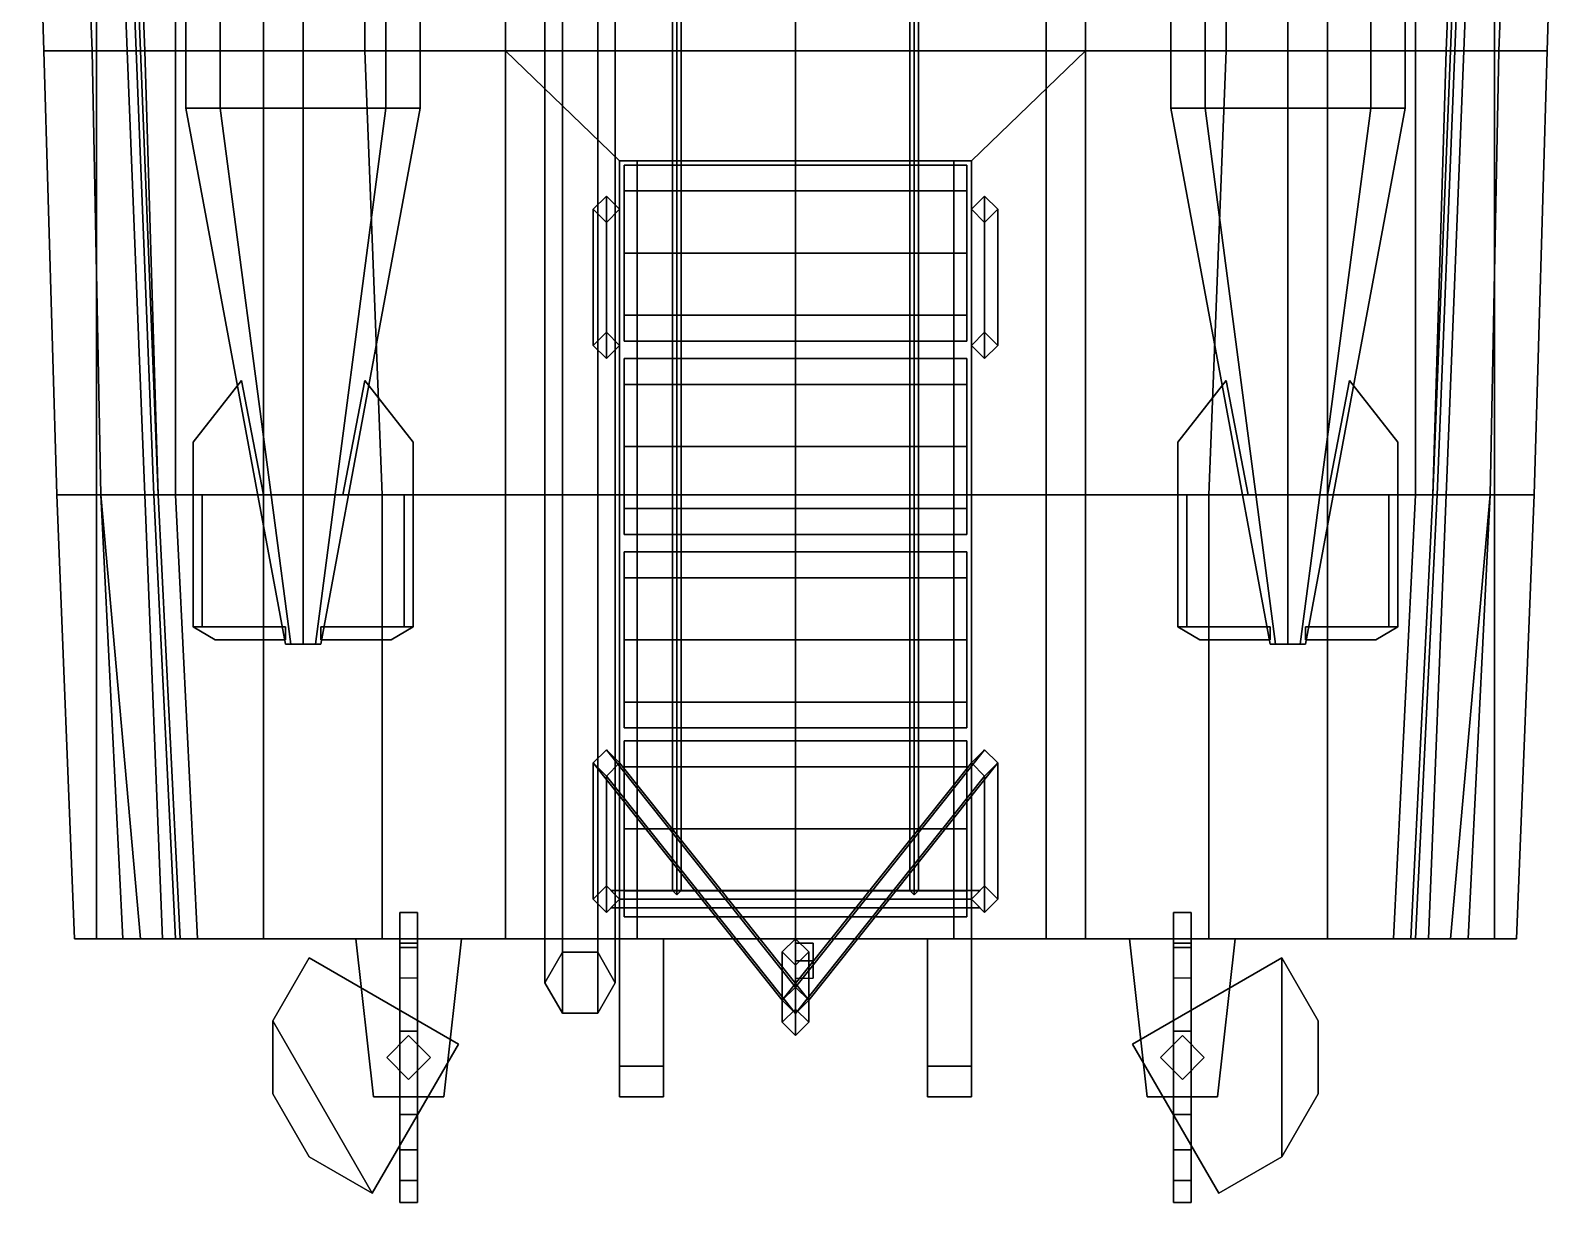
# Model space of a CAD drawing. Header units: millimetres. Extents: x -1.9 to 3, y -9.1 to 37.2.
# Drawn here: x -1.74 to 1.74, y -9.1 to -6.434 of the extents above; entities that cross this region are included whole.
import ezdxf

# ---------------------------------------------------------------- set-up
doc = ezdxf.new("R2010")
doc.units = ezdxf.units.MM
doc.layers.add('h2', color=6, linetype='Continuous')
doc.layers.add('torpedo', color=1, linetype='Continuous')

msp = doc.modelspace()

# ---------------------------------------------------------------- linework, layer by layer
for points in [[(0, -8.65, 3.45), (0, -8.65, 3.44), (0, 4.24, 4.93), (0, 4.24, 4.94)], [(0, 4.24, 4.94), (0, 4.24, 4.93), (0, -8.65, 3.44), (0, -8.65, 3.45)], [(-0.28, -8.39, 2.02), (-0.27, -8.4, 2.03), (-0.27, -4.74, 2.55), (-0.28, -4.74, 2.54)], [(-0.27, -8.4, 2.01), (-0.28, -8.39, 2.02), (-0.28, -4.74, 2.54), (-0.27, -4.74, 2.53)], [(-0.27, -8.4, 2.03), (-0.26, -8.39, 2.02), (-0.26, -4.74, 2.54), (-0.27, -4.74, 2.55)], [(-0.26, -8.39, 2.02), (-0.27, -8.4, 2.01), (-0.27, -4.74, 2.53), (-0.26, -4.74, 2.54)], [(0.27, -8.4, 2.01), (0.26, -8.39, 2.02), (0.26, -4.74, 2.54), (0.27, -4.74, 2.53)], [(0.26, -8.39, 2.02), (0.27, -8.4, 2.03), (0.27, -4.74, 2.55), (0.26, -4.74, 2.54)], [(0.28, -8.39, 2.02), (0.27, -8.4, 2.01), (0.27, -4.74, 2.53), (0.28, -4.74, 2.54)], [(0.27, -8.4, 2.03), (0.28, -8.39, 2.02), (0.28, -4.74, 2.54), (0.27, -4.74, 2.55)], [(-0.57, -8.6, 1.74), (-0.53, -8.6693, 1.8093), (-0.53, -5.43, 1.8093), (-0.57, -5.43, 1.74)], [(-0.53, -8.5307, 1.6707), (-0.57, -8.6, 1.74), (-0.57, -5.43, 1.74), (-0.53, -5.43, 1.6707)], [(-0.53, -8.6693, 1.8093), (-0.45, -8.6693, 1.8093), (-0.45, -5.43, 1.8093), (-0.53, -5.43, 1.8093)], [(-0.45, -8.5307, 1.6707), (-0.53, -8.5307, 1.6707), (-0.53, -5.43, 1.6707), (-0.45, -5.43, 1.6707)], [(-0.45, -8.6693, 1.8093), (-0.41, -8.6, 1.74), (-0.41, -5.43, 1.74), (-0.45, -5.43, 1.8093)], [(-0.41, -8.6, 1.74), (-0.45, -8.5307, 1.6707), (-0.45, -5.43, 1.6707), (-0.41, -5.43, 1.74)], [(0.66, -6.48, 1.57), (0.66, -5.47, 1.57), (0, -5.47, 1.57), (0, -6.48, 1.57)], [(0, -6.48, -0.6), (0, -5.47, -0.61), (0.57, -5.47, -0.51), (0.57, -6.48, -0.51)], [(0.57, -6.48, -0.51), (0.57, -5.47, -0.51), (0.98, -5.47, -0.43), (0.98, -6.48, -0.44)], [(1.21, -6.48, 1.52), (1.21, -5.47, 1.52), (0.66, -5.47, 1.57), (0.66, -6.48, 1.57)], [(0.98, -6.48, -0.44), (0.98, -5.47, -0.43), (1.41, -5.47, -0.43), (1.41, -6.48, -0.43)], [(1.59, -6.48, 1.45), (1.59, -5.47, 1.45), (1.21, -5.47, 1.52), (1.21, -6.48, 1.52)], [(1.41, -6.48, -0.43), (1.41, -5.47, -0.43), (1.52, -5.47, -0.42), (1.48, -6.48, -0.43)], [(1.48, -6.48, -0.43), (1.52, -5.47, -0.42), (1.53, -5.47, -0.4), (1.49, -6.48, -0.4)], [(1.49, -6.48, -0.4), (1.53, -5.47, -0.4), (1.54, -5.47, -0.29), (1.5, -6.48, -0.29)], [(1.5, -6.48, -0.29), (1.54, -5.47, -0.29), (1.56, -5.47), (1.52, -6.48)], [(1.52, -6.48), (1.56, -5.47), (1.64, -5.47, 0.94), (1.6, -6.48, 0.94)], [(1.71, -6.48, 1.45), (1.74, -5.47, 1.45), (1.59, -5.47, 1.45), (1.59, -6.48, 1.45)], [(1.6, -6.48, 0.94), (1.64, -5.47, 0.94), (1.74, -5.47, 1.45), (1.71, -6.48, 1.45)], [(0.4, -6.73, 1.57), (0.66, -6.48, 1.57), (-0.66, -6.48, 1.57), (-0.4, -6.73, 1.57)], [(0, -7.49, -0.58), (0, -6.48, -0.6), (0.57, -6.48, -0.51), (0.57, -7.49, -0.5)], [(0.66, -8.5, 1.57), (0.66, -6.48, 1.57), (0.4, -6.73, 1.57), (0.4, -8.5, 1.57)], [(0.57, -7.49, -0.5), (0.57, -6.48, -0.51), (0.98, -6.48, -0.44), (0.94, -7.49, -0.44)], [(1.21, -7.49, 1.52), (1.21, -6.48, 1.52), (0.66, -6.48, 1.57), (0.66, -7.49, 1.57)], [(0.94, -7.49, -0.44), (0.98, -6.48, -0.44), (1.41, -6.48, -0.43), (1.41, -7.49, -0.44)], [(1.59, -7.49, 1.45), (1.59, -6.48, 1.45), (1.21, -6.48, 1.52), (1.21, -7.49, 1.52)], [(1.41, -7.49, -0.44), (1.41, -6.48, -0.43), (1.48, -6.48, -0.43), (1.45, -7.49, -0.43)], [(1.45, -7.49, -0.4), (1.49, -6.48, -0.4), (1.5, -6.48, -0.29), (1.46, -7.49, -0.29)], [(1.45, -7.49, -0.43), (1.48, -6.48, -0.43), (1.49, -6.48, -0.4), (1.45, -7.49, -0.4)], [(1.46, -7.49, -0.29), (1.5, -6.48, -0.29), (1.52, -6.48), (1.48, -7.49)], [(1.48, -7.49), (1.52, -6.48), (1.6, -6.48, 0.94), (1.58, -7.49, 1.05)], [(1.58, -7.49, 1.05), (1.6, -6.48, 0.94), (1.71, -6.48, 1.45), (1.68, -7.49, 1.45)], [(1.68, -7.49, 1.45), (1.71, -6.48, 1.45), (1.59, -6.48, 1.45), (1.59, -7.49, 1.45)], [(-0.4, -6.73, 1.71), (-0.4, -6.73, 1.57), (-0.4, -8.5, 1.57)], [(0.4, -6.73, 1.71), (0.4, -6.73, 1.57), (-0.4, -6.73, 1.57), (-0.4, -6.73, 1.71)], [(0.4, -8.5, 1.57), (0.4, -6.73, 1.71), (-0.4, -6.73, 1.71), (-0.4, -8.5, 1.57)], [(-0.4, -8.5, 1.97), (-0.4, -6.73, 2.11), (-0.36, -6.73, 2.11), (-0.36, -8.5, 1.97)], [(-0.36, -6.73, 2.13), (-0.36, -6.73, 2.11), (-0.4, -6.73, 2.11), (-0.4, -6.73, 2.13)], [(-0.4, -6.73, 2.13), (-0.4, -6.73, 2.11), (-0.4, -8.5, 1.97), (-0.4, -8.5, 1.99)], [(-0.36, -8.5, 1.99), (-0.36, -6.73, 2.13), (-0.4, -6.73, 2.13), (-0.4, -8.5, 1.99)], [(-0.39, -6.7986, 1.7486), (-0.39, -6.94, 1.69), (-0.39, -7.0814, 1.7486), (-0.39, -6.74, 1.89)], [(-0.39, -6.74, 1.89), (-0.39, -7.0814, 1.7486), (-0.39, -7.14, 1.89), (-0.39, -6.7986, 2.0314)], [(-0.39, -6.7986, 1.7486), (-0.39, -6.74, 1.89), (0.39, -6.74, 1.89), (0.39, -6.7986, 1.7486)], [(-0.39, -6.74, 1.89), (-0.39, -6.7986, 2.0314), (0.39, -6.7986, 2.0314), (0.39, -6.74, 1.89)], [(-0.36, -8.5, 1.97), (-0.36, -6.73, 2.11), (-0.36, -6.73, 2.13), (-0.36, -8.5, 1.99)], [(0.36, -6.73, 2.13), (0.36, -6.73, 2.11), (0.36, -8.5, 1.97), (0.36, -8.5, 1.99)], [(0.4, -6.73, 2.13), (0.4, -6.73, 2.11), (0.36, -6.73, 2.11), (0.36, -6.73, 2.13)], [(0.36, -8.5, 1.97), (0.36, -6.73, 2.11), (0.4, -6.73, 2.11), (0.4, -8.5, 1.97)], [(0.4, -8.5, 1.99), (0.4, -6.73, 2.13), (0.36, -6.73, 2.13), (0.36, -8.5, 1.99)], [(0.39, -6.74, 1.89), (0.39, -7.0814, 1.7486), (0.39, -6.94, 1.69), (0.39, -6.7986, 1.7486)], [(0.39, -6.7986, 2.0314), (0.39, -7.14, 1.89), (0.39, -7.0814, 1.7486), (0.39, -6.74, 1.89)], [(0.4, -8.5, 1.57), (0.4, -6.73, 1.57), (0.4, -6.73, 1.71), (0.4, -8.5, 1.57)], [(0.4, -8.5, 1.97), (0.4, -6.73, 2.11), (0.4, -6.73, 2.13), (0.4, -8.5, 1.99)], [(-0.43, -6.81, 2.17), (-0.46, -6.84, 2.14), (-0.46, -7.15, 2.14), (-0.43, -7.18, 2.17)], [(-0.43, -6.81, 1.57), (-0.46, -6.84, 1.57), (-0.46, -6.84, 2.14), (-0.43, -6.81, 2.17)], [(-0.4, -6.84, 2.14), (-0.43, -6.81, 2.17), (-0.43, -7.18, 2.17), (-0.4, -7.15, 2.14)], [(-0.4, -6.84, 1.57), (-0.43, -6.81, 1.57), (-0.43, -6.81, 2.17), (-0.4, -6.84, 2.14)], [(-0.39, -6.7986, 2.0314), (-0.39, -7.14, 1.89), (-0.39, -7.0814, 2.0314), (-0.39, -6.94, 2.09)], [(-0.39, -6.94, 1.69), (-0.39, -6.7986, 1.7486), (0.39, -6.7986, 1.7486), (0.39, -6.94, 1.69)], [(-0.39, -6.7986, 2.0314), (-0.39, -6.94, 2.09), (0.39, -6.94, 2.09), (0.39, -6.7986, 2.0314)], [(0.39, -6.94, 2.09), (0.39, -7.0814, 2.0314), (0.39, -7.14, 1.89), (0.39, -6.7986, 2.0314)], [(0.43, -6.81, 2.17), (0.4, -6.84, 2.14), (0.4, -7.15, 2.14), (0.43, -7.18, 2.17)], [(0.43, -6.81, 1.57), (0.4, -6.84, 1.57), (0.4, -6.84, 2.14), (0.43, -6.81, 2.17)], [(0.46, -6.84, 2.14), (0.43, -6.81, 2.17), (0.43, -7.18, 2.17), (0.46, -7.15, 2.14)], [(0.46, -6.84, 1.57), (0.43, -6.81, 1.57), (0.43, -6.81, 2.17), (0.46, -6.84, 2.14)], [(-0.46, -6.84, 2.14), (-0.43, -6.87, 2.11), (-0.43, -7.12, 2.11), (-0.46, -7.15, 2.14)], [(-0.46, -6.84, 1.57), (-0.43, -6.87, 1.57), (-0.43, -6.87, 2.11), (-0.46, -6.84, 2.14)], [(-0.43, -6.87, 2.11), (-0.4, -6.84, 2.14), (-0.4, -7.15, 2.14), (-0.43, -7.12, 2.11)], [(-0.43, -6.87, 1.57), (-0.4, -6.84, 1.57), (-0.4, -6.84, 2.14), (-0.43, -6.87, 2.11)], [(0.4, -6.84, 2.14), (0.43, -6.87, 2.11), (0.43, -7.12, 2.11), (0.4, -7.15, 2.14)], [(0.4, -6.84, 1.57), (0.43, -6.87, 1.57), (0.43, -6.87, 2.11), (0.4, -6.84, 2.14)], [(0.43, -6.87, 2.11), (0.46, -6.84, 2.14), (0.46, -7.15, 2.14), (0.43, -7.12, 2.11)], [(0.43, -6.87, 1.57), (0.46, -6.84, 1.57), (0.46, -6.84, 2.14), (0.43, -6.87, 2.11)], [(-0.39, -7.0814, 1.7486), (-0.39, -6.94, 1.69), (0.39, -6.94, 1.69), (0.39, -7.0814, 1.7486)], [(-0.39, -6.94, 2.09), (-0.39, -7.0814, 2.0314), (0.39, -7.0814, 2.0314), (0.39, -6.94, 2.09)], [(-0.39, -7.14, 1.89), (-0.39, -7.0814, 1.7486), (0.39, -7.0814, 1.7486), (0.39, -7.14, 1.89)], [(-0.39, -7.0814, 2.0314), (-0.39, -7.14, 1.89), (0.39, -7.14, 1.89), (0.39, -7.0814, 2.0314)], [(-0.43, -7.12, 1.57), (-0.46, -7.15, 1.57), (-0.46, -7.15, 2.14), (-0.43, -7.12, 2.11)], [(-0.4, -7.15, 1.57), (-0.43, -7.12, 1.57), (-0.43, -7.12, 2.11), (-0.4, -7.15, 2.14)], [(0.43, -7.12, 1.57), (0.4, -7.15, 1.57), (0.4, -7.15, 2.14), (0.43, -7.12, 2.11)], [(0.46, -7.15, 1.57), (0.43, -7.12, 1.57), (0.43, -7.12, 2.11), (0.46, -7.15, 2.14)], [(-0.46, -7.15, 1.57), (-0.43, -7.18, 1.57), (-0.43, -7.18, 2.17), (-0.46, -7.15, 2.14)], [(-0.43, -7.18, 1.57), (-0.4, -7.15, 1.57), (-0.4, -7.15, 2.14), (-0.43, -7.18, 2.17)], [(0.4, -7.15, 1.57), (0.43, -7.18, 1.57), (0.43, -7.18, 2.17), (0.4, -7.15, 2.14)], [(0.43, -7.18, 1.57), (0.46, -7.15, 1.57), (0.46, -7.15, 2.14), (0.43, -7.18, 2.17)], [(-0.39, -7.2386, 1.7186), (-0.39, -7.38, 1.66), (-0.39, -7.5214, 1.7186), (-0.39, -7.18, 1.86)], [(-0.39, -7.18, 1.86), (-0.39, -7.5214, 1.7186), (-0.39, -7.58, 1.86), (-0.39, -7.2386, 2.0014)], [(-0.39, -7.2386, 1.7186), (-0.39, -7.18, 1.86), (0.39, -7.18, 1.86), (0.39, -7.2386, 1.7186)], [(-0.39, -7.18, 1.86), (-0.39, -7.2386, 2.0014), (0.39, -7.2386, 2.0014), (0.39, -7.18, 1.86)], [(0.39, -7.18, 1.86), (0.39, -7.5214, 1.7186), (0.39, -7.38, 1.66), (0.39, -7.2386, 1.7186)], [(0.39, -7.2386, 2.0014), (0.39, -7.58, 1.86), (0.39, -7.5214, 1.7186), (0.39, -7.18, 1.86)], [(-0.39, -7.2386, 2.0014), (-0.39, -7.58, 1.86), (-0.39, -7.5214, 2.0014), (-0.39, -7.38, 2.06)], [(-0.39, -7.38, 1.66), (-0.39, -7.2386, 1.7186), (0.39, -7.2386, 1.7186), (0.39, -7.38, 1.66)], [(-0.39, -7.2386, 2.0014), (-0.39, -7.38, 2.06), (0.39, -7.38, 2.06), (0.39, -7.2386, 2.0014)], [(0.39, -7.38, 2.06), (0.39, -7.5214, 2.0014), (0.39, -7.58, 1.86), (0.39, -7.2386, 2.0014)], [(-0.39, -7.5214, 1.7186), (-0.39, -7.38, 1.66), (0.39, -7.38, 1.66), (0.39, -7.5214, 1.7186)], [(-0.39, -7.38, 2.06), (-0.39, -7.5214, 2.0014), (0.39, -7.5214, 2.0014), (0.39, -7.38, 2.06)], [(0, -8.5, -0.55), (0, -7.49, -0.58), (0.57, -7.49, -0.5), (0.57, -8.5, -0.47)], [(0.57, -8.5, -0.47), (0.57, -7.49, -0.5), (0.94, -7.49, -0.44), (0.94, -8.5, -0.44)], [(1.21, -8.5, 1.52), (1.21, -7.49, 1.52), (0.66, -7.49, 1.57), (0.66, -8.5, 1.57)], [(0.94, -8.5, -0.44), (0.94, -7.49, -0.44), (1.41, -7.49, -0.44), (1.36, -8.5, -0.44)], [(1.59, -8.5, 1.45), (1.59, -7.49, 1.45), (1.21, -7.49, 1.52), (1.21, -8.5, 1.52)], [(1.36, -8.5, -0.44), (1.41, -7.49, -0.44), (1.45, -7.49, -0.43), (1.4, -8.5, -0.43)], [(1.4, -8.5, -0.43), (1.45, -7.49, -0.43), (1.45, -7.49, -0.4), (1.4, -8.5, -0.4)], [(1.4, -8.5, -0.4), (1.45, -7.49, -0.4), (1.46, -7.49, -0.29), (1.41, -8.5, -0.29)], [(1.41, -8.5, -0.29), (1.46, -7.49, -0.29), (1.48, -7.49), (1.44, -8.5)], [(1.44, -8.5), (1.48, -7.49), (1.58, -7.49, 1.05), (1.49, -8.5, 0.73)], [(1.49, -8.5, 0.73), (1.58, -7.49, 1.05), (1.58, -7.49, 1.05), (1.53, -8.5, 1.09)], [(1.53, -8.5, 1.09), (1.58, -7.49, 1.05), (1.68, -7.49, 1.45), (1.64, -8.5, 1.45)], [(1.64, -8.5, 1.45), (1.68, -7.49, 1.45), (1.59, -7.49, 1.45), (1.59, -8.5, 1.45)], [(-0.39, -7.58, 1.86), (-0.39, -7.5214, 1.7186), (0.39, -7.5214, 1.7186), (0.39, -7.58, 1.86)], [(-0.39, -7.5214, 2.0014), (-0.39, -7.58, 1.86), (0.39, -7.58, 1.86), (0.39, -7.5214, 2.0014)], [(-0.39, -7.6786, 1.6786), (-0.39, -7.82, 1.62), (-0.39, -7.9614, 1.6786), (-0.39, -7.62, 1.82)], [(-0.39, -7.62, 1.82), (-0.39, -7.9614, 1.6786), (-0.39, -8.02, 1.82), (-0.39, -7.6786, 1.9614)], [(-0.39, -7.6786, 1.6786), (-0.39, -7.62, 1.82), (0.39, -7.62, 1.82), (0.39, -7.6786, 1.6786)], [(-0.39, -7.62, 1.82), (-0.39, -7.6786, 1.9614), (0.39, -7.6786, 1.9614), (0.39, -7.62, 1.82)], [(0.39, -7.62, 1.82), (0.39, -7.9614, 1.6786), (0.39, -7.82, 1.62), (0.39, -7.6786, 1.6786)], [(0.39, -7.6786, 1.9614), (0.39, -8.02, 1.82), (0.39, -7.9614, 1.6786), (0.39, -7.62, 1.82)], [(-0.39, -7.6786, 1.9614), (-0.39, -8.02, 1.82), (-0.39, -7.9614, 1.9614), (-0.39, -7.82, 2.02)], [(-0.39, -7.82, 1.62), (-0.39, -7.6786, 1.6786), (0.39, -7.6786, 1.6786), (0.39, -7.82, 1.62)], [(-0.39, -7.6786, 1.9614), (-0.39, -7.82, 2.02), (0.39, -7.82, 2.02), (0.39, -7.6786, 1.9614)], [(0.39, -7.82, 2.02), (0.39, -7.9614, 1.9614), (0.39, -8.02, 1.82), (0.39, -7.6786, 1.9614)], [(-0.39, -7.9614, 1.6786), (-0.39, -7.82, 1.62), (0.39, -7.82, 1.62), (0.39, -7.9614, 1.6786)], [(-0.39, -7.82, 2.02), (-0.39, -7.9614, 1.9614), (0.39, -7.9614, 1.9614), (0.39, -7.82, 2.02)], [(-0.39, -8.02, 1.82), (-0.39, -7.9614, 1.6786), (0.39, -7.9614, 1.6786), (0.39, -8.02, 1.82)], [(-0.39, -7.9614, 1.9614), (-0.39, -8.02, 1.82), (0.39, -8.02, 1.82), (0.39, -7.9614, 1.9614)], [(-0.43, -8.07, 1.57), (-0.46, -8.1, 1.57), (-0.46, -8.1, 2.17), (-0.43, -8.07, 2.17)], [(-0.43, -8.07, 2.17), (-0.46, -8.1, 2.17), (-0.03, -8.64, 3.22), (0, -8.61, 3.22)], [(-0.4, -8.1, 1.57), (-0.43, -8.07, 1.57), (-0.43, -8.07, 2.17), (-0.4, -8.1, 2.17)], [(-0.4, -8.1, 2.17), (-0.43, -8.07, 2.17), (0, -8.61, 3.22), (0.03, -8.64, 3.22)], [(-0.39, -8.05, 1.79), (-0.39, -8.1086, 1.9314), (0.39, -8.1086, 1.9314), (0.39, -8.05, 1.79)], [(-0.39, -8.1086, 1.6486), (-0.39, -8.05, 1.79), (0.39, -8.05, 1.79), (0.39, -8.1086, 1.6486)], [(-0.39, -8.05, 1.79), (-0.39, -8.3914, 1.6486), (-0.39, -8.45, 1.79), (-0.39, -8.1086, 1.9314)], [(-0.39, -8.1086, 1.6486), (-0.39, -8.25, 1.59), (-0.39, -8.3914, 1.6486), (-0.39, -8.05, 1.79)], [(0.43, -8.07, 2.17), (0.4, -8.1, 2.17), (-0.03, -8.64, 3.22), (0, -8.61, 3.22)], [(0.46, -8.1, 2.17), (0.43, -8.07, 2.17), (0, -8.61, 3.22), (0.03, -8.64, 3.22)], [(0.39, -8.1086, 1.9314), (0.39, -8.45, 1.79), (0.39, -8.3914, 1.6486), (0.39, -8.05, 1.79)], [(0.39, -8.05, 1.79), (0.39, -8.3914, 1.6486), (0.39, -8.25, 1.59), (0.39, -8.1086, 1.6486)], [(0.43, -8.07, 1.57), (0.4, -8.1, 1.57), (0.4, -8.1, 2.17), (0.43, -8.07, 2.17)], [(0.46, -8.1, 1.57), (0.43, -8.07, 1.57), (0.43, -8.07, 2.17), (0.46, -8.1, 2.17)], [(-0.46, -8.1, 2.14), (-0.43, -8.13, 2.11), (-0.43, -8.38, 2.11), (-0.46, -8.41, 2.14)], [(-0.43, -8.13, 2.17), (-0.46, -8.1, 2.14), (-0.46, -8.41, 2.14), (-0.43, -8.44, 2.17)], [(-0.46, -8.1, 1.57), (-0.43, -8.13, 1.57), (-0.43, -8.13, 2.17), (-0.46, -8.1, 2.17)], [(-0.46, -8.1, 2.17), (-0.43, -8.13, 2.17), (0, -8.67, 3.22), (-0.03, -8.64, 3.22)], [(-0.43, -8.13, 2.11), (-0.4, -8.1, 2.14), (-0.4, -8.41, 2.14), (-0.43, -8.38, 2.11)], [(-0.4, -8.1, 2.14), (-0.43, -8.13, 2.17), (-0.43, -8.44, 2.17), (-0.4, -8.41, 2.14)], [(-0.43, -8.13, 1.57), (-0.4, -8.1, 1.57), (-0.4, -8.1, 2.17), (-0.43, -8.13, 2.17)], [(-0.43, -8.13, 2.17), (-0.4, -8.1, 2.17), (0.03, -8.64, 3.22), (0, -8.67, 3.22)], [(0.4, -8.1, 2.17), (0.43, -8.13, 2.17), (0, -8.67, 3.22), (-0.03, -8.64, 3.22)], [(0.43, -8.13, 2.17), (0.46, -8.1, 2.17), (0.03, -8.64, 3.22), (0, -8.67, 3.22)], [(0.4, -8.1, 2.14), (0.43, -8.13, 2.11), (0.43, -8.38, 2.11), (0.4, -8.41, 2.14)], [(0.43, -8.13, 2.17), (0.4, -8.1, 2.14), (0.4, -8.41, 2.14), (0.43, -8.44, 2.17)], [(0.4, -8.1, 1.57), (0.43, -8.13, 1.57), (0.43, -8.13, 2.17), (0.4, -8.1, 2.17)], [(0.43, -8.13, 2.11), (0.46, -8.1, 2.14), (0.46, -8.41, 2.14), (0.43, -8.38, 2.11)], [(0.46, -8.1, 2.14), (0.43, -8.13, 2.17), (0.43, -8.44, 2.17), (0.46, -8.41, 2.14)], [(0.43, -8.13, 1.57), (0.46, -8.1, 1.57), (0.46, -8.1, 2.17), (0.43, -8.13, 2.17)], [(-0.39, -8.1086, 1.9314), (-0.39, -8.25, 1.99), (0.39, -8.25, 1.99), (0.39, -8.1086, 1.9314)], [(-0.39, -8.25, 1.59), (-0.39, -8.1086, 1.6486), (0.39, -8.1086, 1.6486), (0.39, -8.25, 1.59)], [(-0.39, -8.1086, 1.9314), (-0.39, -8.45, 1.79), (-0.39, -8.3914, 1.9314), (-0.39, -8.25, 1.99)], [(0.39, -8.25, 1.99), (0.39, -8.3914, 1.9314), (0.39, -8.45, 1.79), (0.39, -8.1086, 1.9314)], [(-0.39, -8.25, 1.99), (-0.39, -8.3914, 1.9314), (0.39, -8.3914, 1.9314), (0.39, -8.25, 1.99)], [(-0.39, -8.3914, 1.6486), (-0.39, -8.25, 1.59), (0.39, -8.25, 1.59), (0.39, -8.3914, 1.6486)], [(-0.43, -8.38, 1.57), (-0.46, -8.41, 1.57), (-0.46, -8.41, 2.14), (-0.43, -8.38, 2.11)], [(-0.4, -8.41, 1.57), (-0.43, -8.38, 1.57), (-0.43, -8.38, 2.11), (-0.4, -8.41, 2.14)], [(0.43, -8.38, 1.57), (0.4, -8.41, 1.57), (0.4, -8.41, 2.14), (0.43, -8.38, 2.11)], [(0.46, -8.41, 1.57), (0.43, -8.38, 1.57), (0.43, -8.38, 2.11), (0.46, -8.41, 2.14)], [(-0.46, -8.41, 1.57), (-0.43, -8.44, 1.57), (-0.43, -8.44, 2.17), (-0.46, -8.41, 2.14)], [(-0.43, -8.44, 1.57), (-0.4, -8.41, 1.57), (-0.4, -8.41, 2.14), (-0.43, -8.44, 2.17)], [(-0.42, -8.39, 2.02), (-0.4, -8.41, 2.04), (0.4, -8.41, 2.04), (0.42, -8.39, 2.02)], [(-0.4, -8.41, 2), (-0.42, -8.39, 2.02), (0.42, -8.39, 2.02), (0.4, -8.41, 2)], [(-0.4, -8.41, 2.04), (-0.42, -8.43, 2.02), (0.42, -8.43, 2.02), (0.4, -8.41, 2.04)], [(-0.42, -8.43, 2.02), (-0.4, -8.41, 2), (0.4, -8.41, 2), (0.42, -8.43, 2.02)], [(-0.39, -8.3914, 1.9314), (-0.39, -8.45, 1.79), (0.39, -8.45, 1.79), (0.39, -8.3914, 1.9314)], [(-0.39, -8.45, 1.79), (-0.39, -8.3914, 1.6486), (0.39, -8.3914, 1.6486), (0.39, -8.45, 1.79)], [(0.4, -8.41, 1.57), (0.43, -8.44, 1.57), (0.43, -8.44, 2.17), (0.4, -8.41, 2.14)], [(0.43, -8.44, 1.57), (0.46, -8.41, 1.57), (0.46, -8.41, 2.14), (0.43, -8.44, 2.17)], [(-0.9, -8.44, -0.75), (-0.9, -8.51, -0.75), (-0.86, -8.51, -0.75), (-0.86, -8.44, -0.75)], [(-0.9, -8.52, -1.03), (-0.9, -8.98, -1.08), (-0.9, -9.1, -1), (-0.9, -8.44, -0.92)], [(-0.86, -8.44, -0.92), (-0.86, -8.52, -1.03), (-0.9, -8.52, -1.03), (-0.9, -8.44, -0.92)], [(-0.9, -8.44, -0.92), (-0.9, -9.1, -1), (-0.9, -9.05, -0.75), (-0.9, -8.44, -0.75)], [(-0.86, -8.44, -0.75), (-0.86, -8.44, -0.92), (-0.9, -8.44, -0.92), (-0.9, -8.44, -0.75)], [(-0.86, -9.1, -1), (-0.86, -8.98, -1.08), (-0.86, -8.52, -1.03), (-0.86, -8.44, -0.92)], [(-0.86, -9.05, -0.75), (-0.86, -9.1, -1), (-0.86, -8.44, -0.92), (-0.86, -8.44, -0.75)], [(0.86, -8.52, -1.03), (0.86, -8.98, -1.08), (0.86, -9.1, -1), (0.86, -8.44, -0.92)], [(0.9, -8.44, -0.92), (0.9, -8.52, -1.03), (0.86, -8.52, -1.03), (0.86, -8.44, -0.92)], [(0.86, -8.44, -0.92), (0.86, -9.1, -1), (0.86, -9.05, -0.75), (0.86, -8.44, -0.75)], [(0.9, -8.44, -0.75), (0.9, -8.44, -0.92), (0.86, -8.44, -0.92), (0.86, -8.44, -0.75)], [(0.86, -8.44, -0.75), (0.86, -8.51, -0.75), (0.9, -8.51, -0.75), (0.9, -8.44, -0.75)], [(0.9, -9.1, -1), (0.9, -8.98, -1.08), (0.9, -8.52, -1.03), (0.9, -8.44, -0.92)], [(0.9, -9.05, -0.75), (0.9, -9.1, -1), (0.9, -8.44, -0.92), (0.9, -8.44, -0.75)], [(1.53, -8.5, 1.09), (1.64, -8.5, 1.45), (-1.64, -8.5, 1.45), (-1.53, -8.5, 1.09)], [(1.59, -8.5, 1.45), (1.21, -8.5, 1.52), (-1.21, -8.5, 1.52), (-1.59, -8.5, 1.45)], [(1.49, -8.5, 0.73), (1.53, -8.5, 1.09), (-1.53, -8.5, 1.09), (-1.49, -8.5, 0.73)], [(1.44, -8.5), (1.49, -8.5, 0.73), (-1.49, -8.5, 0.73), (-1.44, -8.5)], [(1.41, -8.5, -0.29), (1.44, -8.5), (-1.44, -8.5), (-1.41, -8.5, -0.29)], [(1.4, -8.5, -0.4), (1.41, -8.5, -0.29), (-1.41, -8.5, -0.29), (-1.4, -8.5, -0.4)], [(1.4, -8.5, -0.43), (1.4, -8.5, -0.4), (-1.4, -8.5, -0.4), (-1.4, -8.5, -0.43)], [(1.36, -8.5, -0.44), (1.4, -8.5, -0.43), (-1.4, -8.5, -0.43), (-1.36, -8.5, -0.44)], [(1.21, -8.5, 1.52), (0.66, -8.5, 1.57), (-0.66, -8.5, 1.57), (-1.21, -8.5, 1.52)], [(-1, -8.5, 0.58), (-0.96, -8.86, 0.58), (-0.8, -8.86, 0.58), (-0.76, -8.5, 0.58)], [(-0.76, -8.5, 0.52), (-0.8, -8.86, 0.52), (-0.96, -8.86, 0.52), (-1, -8.5, 0.52)], [(-1, -8.5, 0.52), (-0.96, -8.86, 0.52), (-0.96, -8.86, 0.58), (-1, -8.5, 0.58)], [(0.57, -8.5, -0.47), (0.94, -8.5, -0.44), (-0.94, -8.5, -0.44), (-0.57, -8.5, -0.47)], [(-0.9, -8.51, -0.75), (-0.9, -9.05, -0.75), (-0.9, -8.98, -0.5), (-0.9, -8.9, -0.43)], [(-0.9, -8.51, -0.75), (-0.9, -8.9, -0.43), (-0.9, -8.71, -0.41), (-0.9, -8.51, -0.41)], [(-0.86, -8.51, -0.41), (-0.86, -8.51, -0.75), (-0.9, -8.51, -0.75), (-0.9, -8.51, -0.41)], [(-0.9, -8.51, -0.41), (-0.9, -8.71, -0.41), (-0.9, -8.59), (-0.9, -8.51)], [(-0.86, -8.51), (-0.86, -8.51, -0.41), (-0.9, -8.51, -0.41), (-0.9, -8.51)], [(-0.86, -8.52, -1.03), (-0.86, -8.98, -1.08), (-0.9, -8.98, -1.08), (-0.9, -8.52, -1.03)], [(-0.86, -8.98, -0.5), (-0.86, -9.05, -0.75), (-0.86, -8.51, -0.75), (-0.86, -8.9, -0.43)], [(-0.86, -8.71, -0.41), (-0.86, -8.9, -0.43), (-0.86, -8.51, -0.75), (-0.86, -8.51, -0.41)], [(-0.86, -8.59), (-0.86, -8.71, -0.41), (-0.86, -8.51, -0.41), (-0.86, -8.51)], [(-0.8, -8.86, 0.58), (-0.8, -8.86, 0.52), (-0.76, -8.5, 0.52), (-0.76, -8.5, 0.58)], [(0, -8.5, -0.55), (0.57, -8.5, -0.47), (-0.57, -8.5, -0.47), (0, -8.5, -0.55)], [(-0.4, -8.79, 1.31), (-0.4, -8.5, 1.2), (-0.3, -8.5, 1.2), (-0.3, -8.79, 1.31)], [(-0.3, -8.79, 1.52), (-0.3, -8.5, 1.57), (-0.4, -8.5, 1.57), (-0.4, -8.79, 1.52)], [(-0.4, -8.5, 1.57), (-0.4, -8.5, 1.2), (-0.4, -8.79, 1.31), (-0.4, -8.79, 1.52)], [(-0.4, -8.5, 1.99), (-0.4, -8.5, 1.97), (-0.36, -8.5, 1.97), (-0.36, -8.5, 1.99)], [(-0.3, -8.79, 1.31), (-0.3, -8.5, 1.2), (-0.3, -8.5, 1.57), (-0.3, -8.79, 1.52)], [(0, -8.5, 1.99), (-0.03, -8.53, 1.99), (-0.03, -8.64, 3.22), (0, -8.61, 3.22)], [(0.03, -8.53, 1.99), (0, -8.5, 1.99), (0, -8.61, 3.22), (0.03, -8.64, 3.22)], [(0, -8.51), (0, -8.59), (0, -8.55, 0.1), (0, -8.51, 0.16)], [(0.04, -8.51, 0.16), (0.04, -8.51), (0, -8.51), (0, -8.51, 0.16)], [(0, -8.51, 0.16), (0, -8.55, 0.1), (0.04, -8.55, 0.1), (0.04, -8.51, 0.16)], [(0.04, -8.55, 0.1), (0.04, -8.59), (0.04, -8.51), (0.04, -8.51, 0.16)], [(0.3, -8.5, 1.57), (0.3, -8.5, 1.2), (0.3, -8.79, 1.31), (0.3, -8.79, 1.52)], [(0.3, -8.79, 1.31), (0.3, -8.5, 1.2), (0.4, -8.5, 1.2), (0.4, -8.79, 1.31)], [(0.4, -8.79, 1.52), (0.4, -8.5, 1.57), (0.3, -8.5, 1.57), (0.3, -8.79, 1.52)], [(0.36, -8.5, 1.99), (0.36, -8.5, 1.97), (0.4, -8.5, 1.97), (0.4, -8.5, 1.99)], [(0.4, -8.79, 1.31), (0.4, -8.5, 1.2), (0.4, -8.5, 1.57), (0.4, -8.79, 1.52)], [(0.76, -8.5, 0.52), (0.8, -8.86, 0.52), (0.8, -8.86, 0.58), (0.76, -8.5, 0.58)], [(1, -8.5, 0.52), (0.96, -8.86, 0.52), (0.8, -8.86, 0.52), (0.76, -8.5, 0.52)], [(0.76, -8.5, 0.58), (0.8, -8.86, 0.58), (0.96, -8.86, 0.58), (1, -8.5, 0.58)], [(0.86, -8.51, -0.75), (0.86, -9.05, -0.75), (0.86, -8.98, -0.5), (0.86, -8.9, -0.43)], [(0.86, -8.51, -0.75), (0.86, -8.9, -0.43), (0.86, -8.71, -0.41), (0.86, -8.51, -0.41)], [(0.9, -8.51, -0.41), (0.9, -8.51, -0.75), (0.86, -8.51, -0.75), (0.86, -8.51, -0.41)], [(0.9, -8.51), (0.9, -8.51, -0.41), (0.86, -8.51, -0.41), (0.86, -8.51)], [(0.86, -8.51, -0.41), (0.86, -8.71, -0.41), (0.86, -8.59), (0.86, -8.51)], [(0.9, -8.52, -1.03), (0.9, -8.98, -1.08), (0.86, -8.98, -1.08), (0.86, -8.52, -1.03)], [(0.9, -8.98, -0.5), (0.9, -9.05, -0.75), (0.9, -8.51, -0.75), (0.9, -8.9, -0.43)], [(0.9, -8.71, -0.41), (0.9, -8.9, -0.43), (0.9, -8.51, -0.75), (0.9, -8.51, -0.41)], [(0.9, -8.59), (0.9, -8.71, -0.41), (0.9, -8.51, -0.41), (0.9, -8.51)], [(0.96, -8.86, 0.58), (0.96, -8.86, 0.52), (1, -8.5, 0.52), (1, -8.5, 0.58)], [(-1.1891, -8.6872, 0.63), (-0.9628, -9.0791, 0.63), (-0.7669, -8.7397, 0.63), (-1.1063, -8.5437, 0.63)], [(-1.1891, -8.6872, 0.63), (-1.1063, -8.5437, 0.63), (-1.1063, -8.5437, 0.59), (-1.1891, -8.6872, 0.59)], [(-1.1063, -8.5437, 0.63), (-0.7669, -8.7397, 0.63), (-0.7669, -8.7397, 0.59), (-1.1063, -8.5437, 0.59)], [(-0.53, -8.5307, 1.49), (-0.57, -8.6, 1.49), (-0.57, -8.6, 1.74), (-0.53, -8.5307, 1.6707)], [(-0.45, -8.5307, 1.49), (-0.53, -8.5307, 1.49), (-0.53, -8.5307, 1.6707), (-0.45, -8.5307, 1.6707)], [(-0.41, -8.6, 1.49), (-0.45, -8.5307, 1.49), (-0.45, -8.5307, 1.6707), (-0.41, -8.6, 1.74)], [(-0.03, -8.53, 1.99), (0, -8.56, 1.99), (0, -8.67, 3.22), (-0.03, -8.64, 3.22)], [(0, -8.56, 1.99), (0.03, -8.53, 1.99), (0.03, -8.64, 3.22), (0, -8.67, 3.22)], [(0, -8.55, 0.1), (0, -8.59), (0.04, -8.59), (0.04, -8.55, 0.1)], [(0.7669, -8.7397, 0.63), (1.1063, -8.5437, 0.63), (1.1063, -8.5437, 0.59), (0.7669, -8.7397, 0.59)], [(1.1063, -8.9963, 0.63), (1.1063, -8.5437, 0.63), (0.7669, -8.7397, 0.63), (0.9628, -9.0791, 0.63)], [(1.1063, -8.5437, 0.63), (1.1891, -8.6872, 0.63), (1.1891, -8.6872, 0.59), (1.1063, -8.5437, 0.59)], [(1.1891, -8.8528, 0.63), (1.1891, -8.6872, 0.63), (1.1063, -8.5437, 0.63), (1.1063, -8.9963, 0.63)], [(-0.9, -8.59), (-0.9, -8.71, -0.41), (-0.86, -8.71, -0.41), (-0.86, -8.59)], [(0.86, -8.59), (0.86, -8.71, -0.41), (0.9, -8.71, -0.41), (0.9, -8.59)], [(-0.57, -8.6, 1.49), (-0.53, -8.6693, 1.49), (-0.53, -8.6693, 1.8093), (-0.57, -8.6, 1.74)], [(-0.45, -8.6693, 1.49), (-0.41, -8.6, 1.49), (-0.41, -8.6, 1.74), (-0.45, -8.6693, 1.8093)], [(0, -8.61, 3.22), (-0.03, -8.64, 3.22), (-0.03, -8.69, 3.6), (0, -8.66, 3.6)], [(0.03, -8.64, 3.22), (0, -8.61, 3.22), (0, -8.66, 3.6), (0.03, -8.69, 3.6)], [(-0.03, -8.64, 3.22), (0, -8.67, 3.22), (0, -8.72, 3.6), (-0.03, -8.69, 3.6)], [(0, -8.72, 3.6), (0.03, -8.69, 3.6), (0, -8.66, 3.6), (-0.03, -8.69, 3.6)], [(0, -8.67, 3.22), (0.03, -8.64, 3.22), (0.03, -8.69, 3.6), (0, -8.72, 3.6)], [(-1.1891, -8.8528, 0.63), (-1.1063, -8.9963, 0.63), (-0.9628, -9.0791, 0.63), (-1.1891, -8.6872, 0.63)], [(-1.1891, -8.8528, 0.63), (-1.1891, -8.6872, 0.63), (-1.1891, -8.6872, 0.59), (-1.1891, -8.8528, 0.59)], [(-0.53, -8.6693, 1.49), (-0.45, -8.6693, 1.49), (-0.45, -8.6693, 1.8093), (-0.53, -8.6693, 1.8093)], [(1.1891, -8.6872, 0.63), (1.1891, -8.8528, 0.63), (1.1891, -8.8528, 0.59), (1.1891, -8.6872, 0.59)], [(-0.88, -8.72, -0.75), (-0.93, -8.77, -0.75), (-0.93, -8.77, 0.59), (-0.88, -8.72, 0.59)], [(-0.9, -8.71, -0.41), (-0.9, -8.9, -0.43), (-0.86, -8.9, -0.43), (-0.86, -8.71, -0.41)], [(-0.83, -8.77, -0.75), (-0.88, -8.72, -0.75), (-0.88, -8.72, 0.59), (-0.83, -8.77, 0.59)], [(0.88, -8.72, -0.75), (0.83, -8.77, -0.75), (0.83, -8.77, 0.59), (0.88, -8.72, 0.59)], [(0.86, -8.71, -0.41), (0.86, -8.9, -0.43), (0.9, -8.9, -0.43), (0.9, -8.71, -0.41)], [(0.93, -8.77, -0.75), (0.88, -8.72, -0.75), (0.88, -8.72, 0.59), (0.93, -8.77, 0.59)], [(-0.7669, -8.7397, 0.63), (-0.9628, -9.0791, 0.63), (-0.9628, -9.0791, 0.59), (-0.7669, -8.7397, 0.59)], [(0.9628, -9.0791, 0.63), (0.7669, -8.7397, 0.63), (0.7669, -8.7397, 0.59), (0.9628, -9.0791, 0.59)], [(-0.93, -8.77, -0.75), (-0.88, -8.82, -0.75), (-0.88, -8.82, 0.59), (-0.93, -8.77, 0.59)], [(-0.88, -8.82, -0.75), (-0.83, -8.77, -0.75), (-0.83, -8.77, 0.59), (-0.88, -8.82, 0.59)], [(-0.3, -8.86, 1.45), (-0.3, -8.79, 1.52), (-0.4, -8.79, 1.52), (-0.4, -8.86, 1.45)], [(-0.4, -8.86, 1.37), (-0.4, -8.79, 1.31), (-0.3, -8.79, 1.31), (-0.3, -8.86, 1.37)], [(-0.4, -8.79, 1.52), (-0.4, -8.79, 1.31), (-0.4, -8.86, 1.37), (-0.4, -8.86, 1.45)], [(-0.3, -8.86, 1.37), (-0.3, -8.79, 1.31), (-0.3, -8.79, 1.52), (-0.3, -8.86, 1.45)], [(0.3, -8.79, 1.52), (0.3, -8.79, 1.31), (0.3, -8.86, 1.37), (0.3, -8.86, 1.45)], [(0.4, -8.86, 1.45), (0.4, -8.79, 1.52), (0.3, -8.79, 1.52), (0.3, -8.86, 1.45)], [(0.3, -8.86, 1.37), (0.3, -8.79, 1.31), (0.4, -8.79, 1.31), (0.4, -8.86, 1.37)], [(0.4, -8.86, 1.37), (0.4, -8.79, 1.31), (0.4, -8.79, 1.52), (0.4, -8.86, 1.45)], [(0.83, -8.77, -0.75), (0.88, -8.82, -0.75), (0.88, -8.82, 0.59), (0.83, -8.77, 0.59)], [(0.88, -8.82, -0.75), (0.93, -8.77, -0.75), (0.93, -8.77, 0.59), (0.88, -8.82, 0.59)], [(-1.1063, -8.9963, 0.63), (-1.1891, -8.8528, 0.63), (-1.1891, -8.8528, 0.59), (-1.1063, -8.9963, 0.59)], [(-0.96, -8.86, 0.58), (-0.96, -8.86, 0.52), (-0.8, -8.86, 0.52), (-0.8, -8.86, 0.58)], [(-0.4, -8.86, 1.45), (-0.4, -8.86, 1.37), (-0.3, -8.86, 1.37), (-0.3, -8.86, 1.45)], [(0.3, -8.86, 1.45), (0.3, -8.86, 1.37), (0.4, -8.86, 1.37), (0.4, -8.86, 1.45)], [(0.8, -8.86, 0.58), (0.8, -8.86, 0.52), (0.96, -8.86, 0.52), (0.96, -8.86, 0.58)], [(1.1891, -8.8528, 0.63), (1.1063, -8.9963, 0.63), (1.1063, -8.9963, 0.59), (1.1891, -8.8528, 0.59)], [(-0.9, -8.9, -0.43), (-0.9, -8.98, -0.5), (-0.86, -8.98, -0.5), (-0.86, -8.9, -0.43)], [(0.86, -8.9, -0.43), (0.86, -8.98, -0.5), (0.9, -8.98, -0.5), (0.9, -8.9, -0.43)], [(-0.9628, -9.0791, 0.63), (-1.1063, -8.9963, 0.63), (-1.1063, -8.9963, 0.59), (-0.9628, -9.0791, 0.59)], [(-0.9, -9.1, -1), (-0.9, -8.98, -1.08), (-0.86, -8.98, -1.08), (-0.86, -9.1, -1)], [(-0.9, -8.98, -0.5), (-0.9, -9.05, -0.75), (-0.86, -9.05, -0.75), (-0.86, -8.98, -0.5)], [(0.86, -9.1, -1), (0.86, -8.98, -1.08), (0.9, -8.98, -1.08), (0.9, -9.1, -1)], [(0.86, -8.98, -0.5), (0.86, -9.05, -0.75), (0.9, -9.05, -0.75), (0.9, -8.98, -0.5)], [(1.1063, -8.9963, 0.63), (0.9628, -9.0791, 0.63), (0.9628, -9.0791, 0.59), (1.1063, -8.9963, 0.59)], [(-0.9, -9.05, -0.75), (-0.9, -9.1, -1), (-0.86, -9.1, -1), (-0.86, -9.05, -0.75)], [(0.86, -9.05, -0.75), (0.86, -9.1, -1), (0.9, -9.1, -1), (0.9, -9.05, -0.75)]]:
    msp.add_3dface(points)
at = {"layer": 'h2'}
for points in [[(-1.71, -6.48, 1.45), (-1.74, -5.47, 1.45), (-1.59, -5.47, 1.45), (-1.59, -6.48, 1.45)], [(-1.6, -6.48, 0.94), (-1.64, -5.47, 0.94), (-1.74, -5.47, 1.45), (-1.71, -6.48, 1.45)], [(-1.52, -6.48), (-1.56, -5.47), (-1.64, -5.47, 0.94), (-1.6, -6.48, 0.94)], [(-1.59, -6.48, 1.45), (-1.59, -5.47, 1.45), (-1.21, -5.47, 1.52), (-1.21, -6.48, 1.52)], [(-1.5, -6.48, -0.29), (-1.54, -5.47, -0.29), (-1.56, -5.47), (-1.52, -6.48)], [(-1.49, -6.48, -0.4), (-1.53, -5.47, -0.4), (-1.54, -5.47, -0.29), (-1.5, -6.48, -0.29)], [(-1.48, -6.48, -0.43), (-1.52, -5.47, -0.42), (-1.53, -5.47, -0.4), (-1.49, -6.48, -0.4)], [(-1.41, -6.48, -0.43), (-1.41, -5.47, -0.43), (-1.52, -5.47, -0.42), (-1.48, -6.48, -0.43)], [(-0.98, -6.48, -0.44), (-0.98, -5.47, -0.43), (-1.41, -5.47, -0.43), (-1.41, -6.48, -0.43)], [(-1.21, -6.48, 1.52), (-1.21, -5.47, 1.52), (-0.66, -5.47, 1.57), (-0.66, -6.48, 1.57)], [(-0.57, -6.48, -0.51), (-0.57, -5.47, -0.51), (-0.98, -5.47, -0.43), (-0.98, -6.48, -0.44)], [(-0.66, -6.48, 1.57), (-0.66, -5.47, 1.57), (0, -5.47, 1.57), (0, -6.48, 1.57)], [(0, -6.48, -0.6), (0, -5.47, -0.61), (-0.57, -5.47, -0.51), (-0.57, -6.48, -0.51)], [(-1.58, -7.49, 1.05), (-1.6, -6.48, 0.94), (-1.71, -6.48, 1.45), (-1.68, -7.49, 1.45)], [(-1.68, -7.49, 1.45), (-1.71, -6.48, 1.45), (-1.59, -6.48, 1.45), (-1.59, -7.49, 1.45)], [(-1.48, -7.49), (-1.52, -6.48), (-1.6, -6.48, 0.94), (-1.58, -7.49, 1.05)], [(-1.59, -7.49, 1.45), (-1.59, -6.48, 1.45), (-1.21, -6.48, 1.52), (-1.21, -7.49, 1.52)], [(-1.46, -7.49, -0.29), (-1.5, -6.48, -0.29), (-1.52, -6.48), (-1.48, -7.49)], [(-1.45, -7.49, -0.4), (-1.49, -6.48, -0.4), (-1.5, -6.48, -0.29), (-1.46, -7.49, -0.29)], [(-1.45, -7.49, -0.43), (-1.48, -6.48, -0.43), (-1.49, -6.48, -0.4), (-1.45, -7.49, -0.4)], [(-1.41, -7.49, -0.44), (-1.41, -6.48, -0.43), (-1.48, -6.48, -0.43), (-1.45, -7.49, -0.43)], [(-0.94, -7.49, -0.44), (-0.98, -6.48, -0.44), (-1.41, -6.48, -0.43), (-1.41, -7.49, -0.44)], [(-1.21, -7.49, 1.52), (-1.21, -6.48, 1.52), (-0.66, -6.48, 1.57), (-0.66, -7.49, 1.57)], [(-0.57, -7.49, -0.5), (-0.57, -6.48, -0.51), (-0.98, -6.48, -0.44), (-0.94, -7.49, -0.44)], [(-0.66, -8.5, 1.57), (-0.66, -6.48, 1.57), (-0.4, -6.73, 1.57), (-0.4, -8.5, 1.57)], [(0, -7.49, -0.58), (0, -6.48, -0.6), (-0.57, -6.48, -0.51), (-0.57, -7.49, -0.5)], [(-1.64, -8.5, 1.45), (-1.68, -7.49, 1.45), (-1.59, -7.49, 1.45), (-1.59, -8.5, 1.45)], [(-1.53, -8.5, 1.09), (-1.58, -7.49, 1.05), (-1.68, -7.49, 1.45), (-1.64, -8.5, 1.45)], [(-1.59, -8.5, 1.45), (-1.59, -7.49, 1.45), (-1.21, -7.49, 1.52), (-1.21, -8.5, 1.52)], [(-1.49, -8.5, 0.73), (-1.58, -7.49, 1.05), (-1.58, -7.49, 1.05), (-1.53, -8.5, 1.09)], [(-1.44, -8.5), (-1.48, -7.49), (-1.58, -7.49, 1.05), (-1.49, -8.5, 0.73)], [(-1.41, -8.5, -0.29), (-1.46, -7.49, -0.29), (-1.48, -7.49), (-1.44, -8.5)], [(-1.4, -8.5, -0.4), (-1.45, -7.49, -0.4), (-1.46, -7.49, -0.29), (-1.41, -8.5, -0.29)], [(-1.36, -8.5, -0.44), (-1.41, -7.49, -0.44), (-1.45, -7.49, -0.43), (-1.4, -8.5, -0.43)], [(-1.4, -8.5, -0.43), (-1.45, -7.49, -0.43), (-1.45, -7.49, -0.4), (-1.4, -8.5, -0.4)], [(-0.94, -8.5, -0.44), (-0.94, -7.49, -0.44), (-1.41, -7.49, -0.44), (-1.36, -8.5, -0.44)], [(-1.21, -8.5, 1.52), (-1.21, -7.49, 1.52), (-0.66, -7.49, 1.57), (-0.66, -8.5, 1.57)], [(-0.57, -8.5, -0.47), (-0.57, -7.49, -0.5), (-0.94, -7.49, -0.44), (-0.94, -8.5, -0.44)], [(0, -8.5, -0.55), (0, -7.49, -0.58), (-0.57, -7.49, -0.5), (-0.57, -8.5, -0.47)]]:
    msp.add_3dface(points, dxfattribs=at)
at = {"layer": 'torpedo'}
for points in [[(-1.3865, -0.9, 2.08), (-1.3084, -0.9, 1.8916), (-1.3084, -6.61, 1.8916), (-1.3865, -6.61, 2.08)], [(-1.3084, -0.9, 2.2684), (-1.3865, -0.9, 2.08), (-1.3865, -6.61, 2.08), (-1.3084, -6.61, 2.2684)], [(-1.3084, -0.9, 1.8916), (-1.12, -0.9, 1.8135), (-1.12, -6.61, 1.8135), (-1.3084, -6.61, 1.8916)], [(-1.12, -0.9, 2.3465), (-1.3084, -0.9, 2.2684), (-1.3084, -6.61, 2.2684), (-1.12, -6.61, 2.3465)], [(-1.12, -0.9, 1.8135), (-0.9316, -0.9, 1.8916), (-0.9316, -6.61, 1.8916), (-1.12, -6.61, 1.8135)], [(-0.9316, -0.9, 2.2684), (-1.12, -0.9, 2.3465), (-1.12, -6.61, 2.3465), (-0.9316, -6.61, 2.2684)], [(-0.9316, -0.9, 1.8916), (-0.8535, -0.9, 2.08), (-0.8535, -6.61, 2.08), (-0.9316, -6.61, 1.8916)], [(-0.8535, -0.9, 2.08), (-0.9316, -0.9, 2.2684), (-0.9316, -6.61, 2.2684), (-0.8535, -6.61, 2.08)], [(0.8535, -0.9, 2.08), (0.9316, -0.9, 1.8916), (0.9316, -6.61, 1.8916), (0.8535, -6.61, 2.08)], [(0.9316, -0.9, 2.2684), (0.8535, -0.9, 2.08), (0.8535, -6.61, 2.08), (0.9316, -6.61, 2.2684)], [(0.9316, -0.9, 1.8916), (1.12, -0.9, 1.8135), (1.12, -6.61, 1.8135), (0.9316, -6.61, 1.8916)], [(1.12, -0.9, 2.3465), (0.9316, -0.9, 2.2684), (0.9316, -6.61, 2.2684), (1.12, -6.61, 2.3465)], [(1.12, -0.9, 1.8135), (1.3084, -0.9, 1.8916), (1.3084, -6.61, 1.8916), (1.12, -6.61, 1.8135)], [(1.3084, -0.9, 2.2684), (1.12, -0.9, 2.3465), (1.12, -6.61, 2.3465), (1.3084, -6.61, 2.2684)], [(1.3084, -0.9, 1.8916), (1.3865, -0.9, 2.08), (1.3865, -6.61, 2.08), (1.3084, -6.61, 1.8916)], [(1.3865, -0.9, 2.08), (1.3084, -0.9, 2.2684), (1.3084, -6.61, 2.2684), (1.3865, -6.61, 2.08)], [(-1.3865, -6.61, 2.08), (-1.3084, -6.61, 1.8916), (-1.1483, -7.83, 2.0517), (-1.16, -7.83, 2.08)], [(-1.3084, -6.61, 2.2684), (-1.3865, -6.61, 2.08), (-1.16, -7.83, 2.08), (-1.1483, -7.83, 2.1083)], [(-1.3084, -6.61, 1.8916), (-1.12, -6.61, 1.8135), (-1.12, -7.83, 2.04), (-1.1483, -7.83, 2.0517)], [(-1.12, -6.61, 2.3465), (-1.3084, -6.61, 2.2684), (-1.1483, -7.83, 2.1083), (-1.12, -7.83, 2.12)], [(-1.12, -6.61, 1.8135), (-0.9316, -6.61, 1.8916), (-1.0917, -7.83, 2.0517), (-1.12, -7.83, 2.04)], [(-0.9316, -6.61, 2.2684), (-1.12, -6.61, 2.3465), (-1.12, -7.83, 2.12), (-1.0917, -7.83, 2.1083)], [(-0.9316, -6.61, 1.8916), (-0.8535, -6.61, 2.08), (-1.08, -7.83, 2.08), (-1.0917, -7.83, 2.0517)], [(-0.8535, -6.61, 2.08), (-0.9316, -6.61, 2.2684), (-1.0917, -7.83, 2.1083), (-1.08, -7.83, 2.08)], [(0.8535, -6.61, 2.08), (0.9316, -6.61, 1.8916), (1.0917, -7.83, 2.0517), (1.08, -7.83, 2.08)], [(0.9316, -6.61, 2.2684), (0.8535, -6.61, 2.08), (1.08, -7.83, 2.08), (1.0917, -7.83, 2.1083)], [(0.9316, -6.61, 1.8916), (1.12, -6.61, 1.8135), (1.12, -7.83, 2.04), (1.0917, -7.83, 2.0517)], [(1.12, -6.61, 2.3465), (0.9316, -6.61, 2.2684), (1.0917, -7.83, 2.1083), (1.12, -7.83, 2.12)], [(1.12, -6.61, 1.8135), (1.3084, -6.61, 1.8916), (1.1483, -7.83, 2.0517), (1.12, -7.83, 2.04)], [(1.3084, -6.61, 2.2684), (1.12, -6.61, 2.3465), (1.12, -7.83, 2.12), (1.1483, -7.83, 2.1083)], [(1.3084, -6.61, 1.8916), (1.3865, -6.61, 2.08), (1.16, -7.83, 2.08), (1.1483, -7.83, 2.0517)], [(1.3865, -6.61, 2.08), (1.3084, -6.61, 2.2684), (1.1483, -7.83, 2.1083), (1.16, -7.83, 2.08)], [(-1.37, -7.49, 2.08), (-1.21, -7.49, 2.08), (-1.26, -7.23, 2.08), (-1.37, -7.37, 2.08)], [(-1.37, -7.37, 2.08), (-1.26, -7.23, 2.08), (-1.21, -7.49, 2.08), (-1.37, -7.49, 2.08)], [(-1.12, -7.49, 1.83), (-1.12, -7.49, 1.99), (-1.12, -7.23, 1.94), (-1.12, -7.37, 1.83)], [(-1.12, -7.37, 1.83), (-1.12, -7.23, 1.94), (-1.12, -7.49, 1.99), (-1.12, -7.49, 1.83)], [(-1.12, -7.49, 2.33), (-1.12, -7.49, 2.17), (-1.12, -7.23, 2.22), (-1.12, -7.37, 2.33)], [(-1.12, -7.37, 2.33), (-1.12, -7.23, 2.22), (-1.12, -7.49, 2.17), (-1.12, -7.49, 2.33)], [(-0.87, -7.49, 2.08), (-1.03, -7.49, 2.08), (-0.98, -7.23, 2.08), (-0.87, -7.37, 2.08)], [(-0.87, -7.37, 2.08), (-0.98, -7.23, 2.08), (-1.03, -7.49, 2.08), (-0.87, -7.49, 2.08)], [(0.87, -7.49, 2.08), (1.03, -7.49, 2.08), (0.98, -7.23, 2.08), (0.87, -7.37, 2.08)], [(0.87, -7.37, 2.08), (0.98, -7.23, 2.08), (1.03, -7.49, 2.08), (0.87, -7.49, 2.08)], [(1.12, -7.49, 1.83), (1.12, -7.49, 1.99), (1.12, -7.23, 1.94), (1.12, -7.37, 1.83)], [(1.12, -7.37, 1.83), (1.12, -7.23, 1.94), (1.12, -7.49, 1.99), (1.12, -7.49, 1.83)], [(1.12, -7.49, 2.33), (1.12, -7.49, 2.17), (1.12, -7.23, 2.22), (1.12, -7.37, 2.33)], [(1.12, -7.37, 2.33), (1.12, -7.23, 2.22), (1.12, -7.49, 2.17), (1.12, -7.49, 2.33)], [(1.37, -7.49, 2.08), (1.21, -7.49, 2.08), (1.26, -7.23, 2.08), (1.37, -7.37, 2.08)], [(1.37, -7.37, 2.08), (1.26, -7.23, 2.08), (1.21, -7.49, 2.08), (1.37, -7.49, 2.08)], [(-1.37, -7.79, 2.08), (-1.35, -7.79, 2.08), (-1.35, -7.49, 2.08), (-1.37, -7.49, 2.08)], [(-1.37, -7.49, 2.08), (-1.35, -7.49, 2.08), (-1.35, -7.79, 2.08), (-1.37, -7.79, 2.08)], [(-1.12, -7.49, 1.83), (-1.12, -7.49, 1.85), (-1.12, -7.79, 1.85), (-1.12, -7.79, 1.83)], [(-1.12, -7.79, 1.83), (-1.12, -7.79, 1.85), (-1.12, -7.49, 1.85), (-1.12, -7.49, 1.83)], [(-1.12, -7.79, 2.33), (-1.12, -7.79, 2.31), (-1.12, -7.49, 2.31), (-1.12, -7.49, 2.33)], [(-1.12, -7.49, 2.33), (-1.12, -7.49, 2.31), (-1.12, -7.79, 2.31), (-1.12, -7.79, 2.33)], [(-0.87, -7.79, 2.08), (-0.89, -7.79, 2.08), (-0.89, -7.49, 2.08), (-0.87, -7.49, 2.08)], [(-0.87, -7.49, 2.08), (-0.89, -7.49, 2.08), (-0.89, -7.79, 2.08), (-0.87, -7.79, 2.08)], [(0.87, -7.79, 2.08), (0.89, -7.79, 2.08), (0.89, -7.49, 2.08), (0.87, -7.49, 2.08)], [(0.87, -7.49, 2.08), (0.89, -7.49, 2.08), (0.89, -7.79, 2.08), (0.87, -7.79, 2.08)], [(1.12, -7.49, 1.83), (1.12, -7.49, 1.85), (1.12, -7.79, 1.85), (1.12, -7.79, 1.83)], [(1.12, -7.79, 1.83), (1.12, -7.79, 1.85), (1.12, -7.49, 1.85), (1.12, -7.49, 1.83)], [(1.12, -7.79, 2.33), (1.12, -7.79, 2.31), (1.12, -7.49, 2.31), (1.12, -7.49, 2.33)], [(1.12, -7.49, 2.33), (1.12, -7.49, 2.31), (1.12, -7.79, 2.31), (1.12, -7.79, 2.33)], [(1.37, -7.79, 2.08), (1.35, -7.79, 2.08), (1.35, -7.49, 2.08), (1.37, -7.49, 2.08)], [(1.37, -7.49, 2.08), (1.35, -7.49, 2.08), (1.35, -7.79, 2.08), (1.37, -7.79, 2.08)], [(-1.32, -7.82, 2.08), (-1.16, -7.82, 2.08), (-1.16, -7.79, 2.08), (-1.37, -7.79, 2.08)], [(-1.37, -7.79, 2.08), (-1.16, -7.79, 2.08), (-1.16, -7.82, 2.08), (-1.32, -7.82, 2.08)], [(-1.12, -7.82, 1.88), (-1.12, -7.82, 2.04), (-1.12, -7.79, 2.04), (-1.12, -7.79, 1.83)], [(-1.12, -7.79, 1.83), (-1.12, -7.79, 2.04), (-1.12, -7.82, 2.04), (-1.12, -7.82, 1.88)], [(-1.12, -7.82, 2.28), (-1.12, -7.82, 2.12), (-1.12, -7.79, 2.12), (-1.12, -7.79, 2.33)], [(-1.12, -7.79, 2.33), (-1.12, -7.79, 2.12), (-1.12, -7.82, 2.12), (-1.12, -7.82, 2.28)], [(-0.92, -7.82, 2.08), (-1.08, -7.82, 2.08), (-1.08, -7.79, 2.08), (-0.87, -7.79, 2.08)], [(-0.87, -7.79, 2.08), (-1.08, -7.79, 2.08), (-1.08, -7.82, 2.08), (-0.92, -7.82, 2.08)], [(0.92, -7.82, 2.08), (1.08, -7.82, 2.08), (1.08, -7.79, 2.08), (0.87, -7.79, 2.08)], [(0.87, -7.79, 2.08), (1.08, -7.79, 2.08), (1.08, -7.82, 2.08), (0.92, -7.82, 2.08)], [(1.12, -7.82, 1.88), (1.12, -7.82, 2.04), (1.12, -7.79, 2.04), (1.12, -7.79, 1.83)], [(1.12, -7.79, 1.83), (1.12, -7.79, 2.04), (1.12, -7.82, 2.04), (1.12, -7.82, 1.88)], [(1.12, -7.82, 2.28), (1.12, -7.82, 2.12), (1.12, -7.79, 2.12), (1.12, -7.79, 2.33)], [(1.12, -7.79, 2.33), (1.12, -7.79, 2.12), (1.12, -7.82, 2.12), (1.12, -7.82, 2.28)], [(1.32, -7.82, 2.08), (1.16, -7.82, 2.08), (1.16, -7.79, 2.08), (1.37, -7.79, 2.08)], [(1.37, -7.79, 2.08), (1.16, -7.79, 2.08), (1.16, -7.82, 2.08), (1.32, -7.82, 2.08)], [(-1.0917, -7.83, 2.1083), (-1.16, -7.83, 2.08), (-1.1483, -7.83, 2.0517), (-1.08, -7.83, 2.08)], [(-1.12, -7.83, 2.12), (-1.1483, -7.83, 2.1083), (-1.16, -7.83, 2.08), (-1.0917, -7.83, 2.1083)], [(-1.08, -7.83, 2.08), (-1.1483, -7.83, 2.0517), (-1.12, -7.83, 2.04), (-1.0917, -7.83, 2.0517)], [(1.1483, -7.83, 2.1083), (1.08, -7.83, 2.08), (1.0917, -7.83, 2.0517), (1.16, -7.83, 2.08)], [(1.12, -7.83, 2.12), (1.0917, -7.83, 2.1083), (1.08, -7.83, 2.08), (1.1483, -7.83, 2.1083)], [(1.16, -7.83, 2.08), (1.0917, -7.83, 2.0517), (1.12, -7.83, 2.04), (1.1483, -7.83, 2.0517)]]:
    msp.add_3dface(points, dxfattribs=at)

doc.saveas('drawing.dxf')
